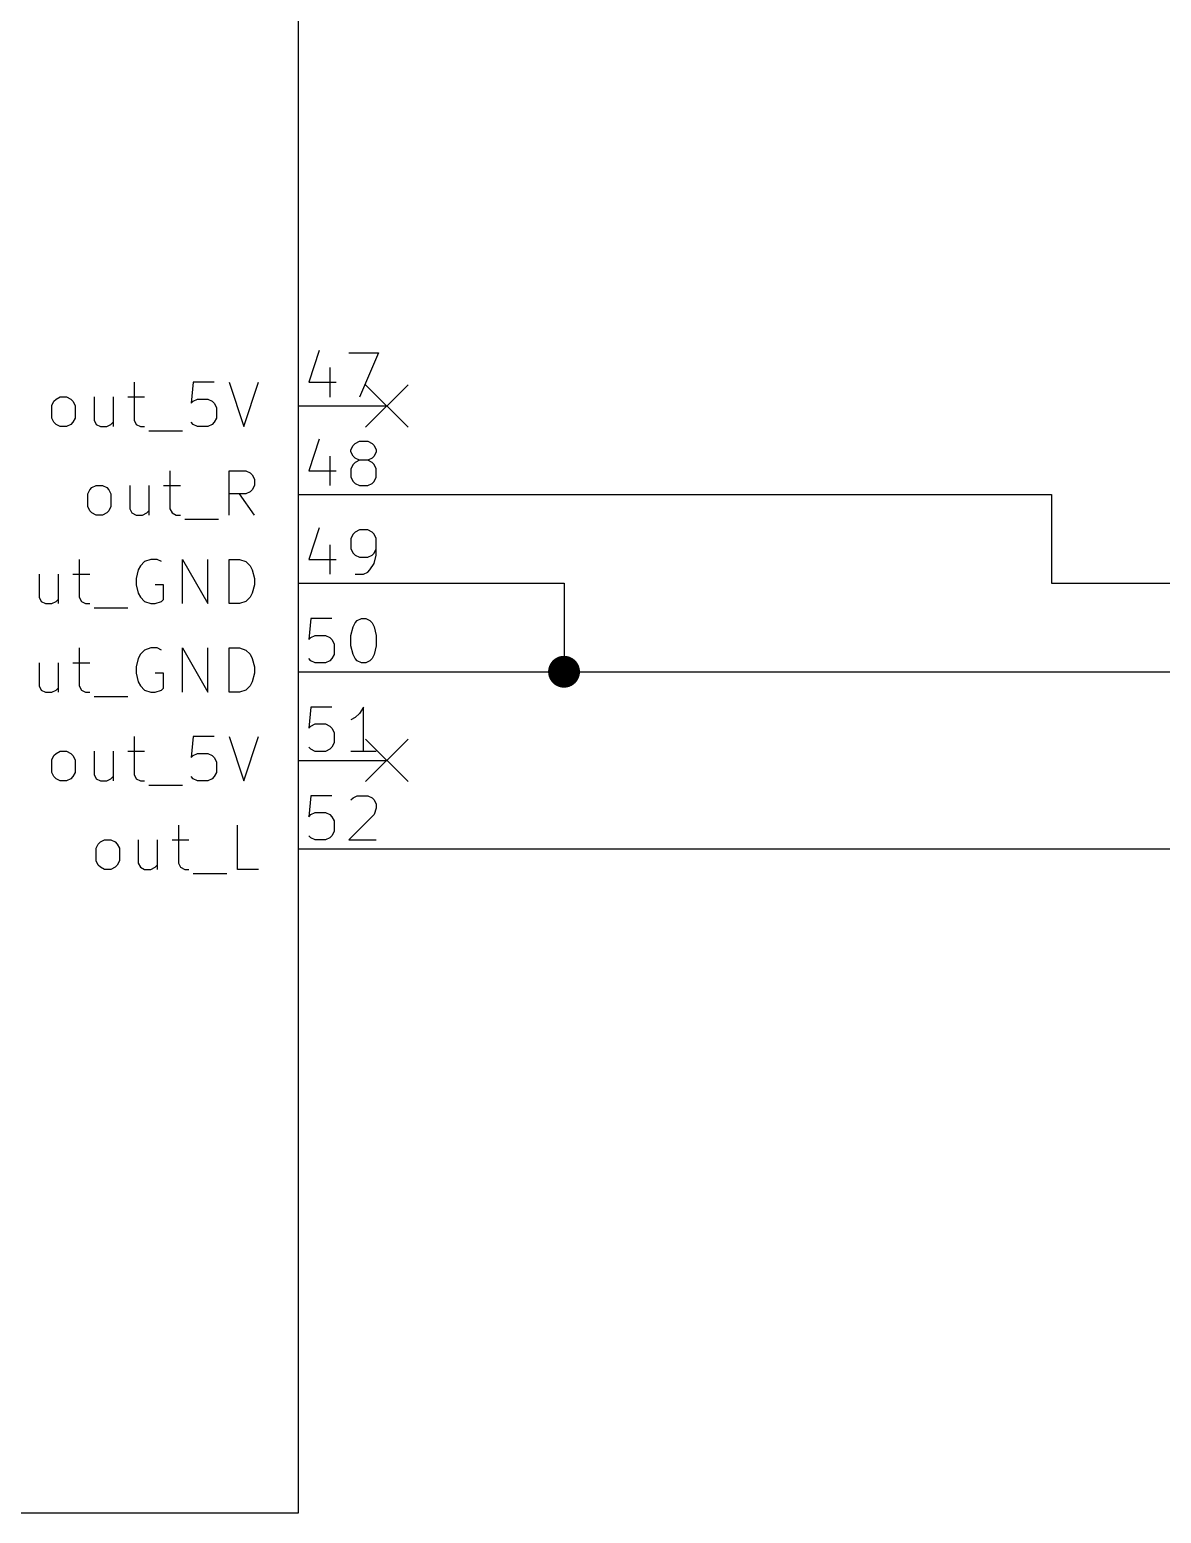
# Model space of a CAD drawing. Extents: x 0.4 to 11.3, y -7.9 to -0.4.
# Drawn here: x 7.647 to 8.924, y -5.75 to -4.075 of the extents above; entities that cross this region are included whole.
import ezdxf

# ---------------------------------------------------------------- set-up
doc = ezdxf.new("R2010")
doc.units = 0
doc.header["$MEASUREMENT"] = 0
for name, color, linetype in [('BLUE2', 5, 'CONTINUOUS'), ('CYAN2', 4, 'CONTINUOUS'), ('GREEN3', 91, 'CONTINUOUS'), ('LYELLOW', 51, 'CONTINUOUS'), ('RED2', 1, 'CONTINUOUS'), ('RED3', 11, 'CONTINUOUS')]:
    doc.layers.add(name, color=color, linetype=linetype)

msp = doc.modelspace()

# ---------------------------------------------------------------- linework, layer by layer
at = {"layer": 'BLUE2', "linetype": 'CONTINUOUS'}
for p, q in [((8.026, -4.476), (8.074, -4.524)), ((8.074, -4.476), (8.026, -4.524)), ((8.026, -4.876), (8.074, -4.924)), ((8.074, -4.876), (8.026, -4.924))]:
    msp.add_line(p, q, dxfattribs=at)
at = {"layer": 'CYAN2', "linetype": 'CONTINUOUS'}
for p, q in [((7.76476, -4.47313), (7.76476, -4.51599)), ((7.83143, -4.47313), (7.82905, -4.49694)), ((7.85524, -4.47313), (7.83143, -4.47313)), ((7.8719, -4.47313), (7.88857, -4.52313)), ((7.88857, -4.52313), (7.90524, -4.47313)), ((7.67191, -4.49932), (7.67429, -4.49456)), ((7.67191, -4.51361), (7.67191, -4.49932)), ((7.67429, -4.49456), (7.67667, -4.49218)), ((7.67667, -4.49218), (7.68143, -4.4898)), ((7.68143, -4.4898), (7.68857, -4.4898)), ((7.68857, -4.4898), (7.69333, -4.49218)), ((7.69333, -4.49218), (7.69572, -4.49456)), ((7.69572, -4.49456), (7.6981, -4.49932)), ((7.6981, -4.49932), (7.6981, -4.51361)), ((7.71952, -4.4898), (7.71952, -4.51599)), ((7.74095, -4.4898), (7.74095, -4.52313)), ((7.75762, -4.4898), (7.77667, -4.4898)), ((7.82905, -4.49694), (7.83143, -4.49456)), ((7.83143, -4.49456), (7.83619, -4.49218)), ((7.83619, -4.49218), (7.84809, -4.49218)), ((7.84809, -4.49218), (7.85285, -4.49456)), ((7.85285, -4.49456), (7.85524, -4.49694)), ((7.85524, -4.49694), (7.85762, -4.5017)), ((7.85762, -4.5017), (7.85762, -4.51361)), ((7.67429, -4.51837), (7.67191, -4.51361)), ((7.67667, -4.52075), (7.67429, -4.51837)), ((7.68143, -4.52313), (7.67667, -4.52075)), ((7.69333, -4.52075), (7.68857, -4.52313)), ((7.69572, -4.51837), (7.69333, -4.52075)), ((7.6981, -4.51361), (7.69572, -4.51837)), ((7.71952, -4.51599), (7.72191, -4.52075)), ((7.72191, -4.52075), (7.72667, -4.52313)), ((7.73381, -4.52313), (7.73857, -4.52075)), ((7.73857, -4.52075), (7.74095, -4.51837)), ((7.76476, -4.51599), (7.76714, -4.52075)), ((7.76714, -4.52075), (7.77191, -4.52313)), ((7.83143, -4.52075), (7.82905, -4.51837)), ((7.83619, -4.52313), (7.83143, -4.52075)), ((7.85285, -4.52075), (7.84809, -4.52313)), ((7.85524, -4.51837), (7.85285, -4.52075)), ((7.85762, -4.51361), (7.85524, -4.51837)), ((7.68857, -4.52313), (7.68143, -4.52313)), ((7.72667, -4.52313), (7.73381, -4.52313)), ((7.77191, -4.52313), (7.77667, -4.52313)), ((7.78143, -4.52789), (7.81952, -4.52789)), ((7.84809, -4.52313), (7.83619, -4.52313)), ((7.80524, -4.57313), (7.80524, -4.61599)), ((7.8719, -4.62313), (7.8719, -4.57313)), ((7.8719, -4.57313), (7.89095, -4.57313)), ((7.89095, -4.57313), (7.89571, -4.57551)), ((7.89571, -4.57551), (7.89809, -4.57789)), ((7.89809, -4.57789), (7.90047, -4.58265)), ((7.90047, -4.58265), (7.90047, -4.5898)), ((7.71239, -4.59932), (7.71476, -4.59456)), ((7.71239, -4.61361), (7.71239, -4.59932)), ((7.71476, -4.59456), (7.71715, -4.59218)), ((7.71715, -4.59218), (7.72191, -4.5898)), ((7.72191, -4.5898), (7.72905, -4.5898)), ((7.72905, -4.5898), (7.73381, -4.59218)), ((7.73381, -4.59218), (7.73619, -4.59456)), ((7.73619, -4.59456), (7.73857, -4.59932)), ((7.73857, -4.59932), (7.73857, -4.61361)), ((7.76, -4.5898), (7.76, -4.61599)), ((7.78143, -4.5898), (7.78143, -4.62313)), ((7.79809, -4.5898), (7.81714, -4.5898)), ((7.89095, -4.59932), (7.8719, -4.59932)), ((7.90047, -4.62313), (7.88381, -4.59932)), ((7.89571, -4.59694), (7.89095, -4.59932)), ((7.89809, -4.59456), (7.89571, -4.59694)), ((7.90047, -4.5898), (7.89809, -4.59456)), ((7.71476, -4.61837), (7.71239, -4.61361)), ((7.71715, -4.62075), (7.71476, -4.61837)), ((7.72191, -4.62313), (7.71715, -4.62075)), ((7.73381, -4.62075), (7.72905, -4.62313)), ((7.73619, -4.61837), (7.73381, -4.62075)), ((7.73857, -4.61361), (7.73619, -4.61837)), ((7.76, -4.61599), (7.76238, -4.62075)), ((7.76238, -4.62075), (7.76715, -4.62313)), ((7.77429, -4.62313), (7.77905, -4.62075)), ((7.77905, -4.62075), (7.78143, -4.61837)), ((7.80524, -4.61599), (7.80762, -4.62075)), ((7.80762, -4.62075), (7.81238, -4.62313)), ((7.72905, -4.62313), (7.72191, -4.62313)), ((7.76715, -4.62313), (7.77429, -4.62313)), ((7.81238, -4.62313), (7.81714, -4.62313)), ((7.82191, -4.62789), (7.86, -4.62789)), ((7.70285, -4.67313), (7.70285, -4.71599)), ((7.76952, -4.68504), (7.76714, -4.69456)), ((7.7719, -4.68028), (7.76952, -4.68504)), ((7.77667, -4.67551), (7.7719, -4.68028)), ((7.78381, -4.67313), (7.77667, -4.67551)), ((7.79095, -4.67313), (7.78381, -4.67313)), ((7.79571, -4.67551), (7.79095, -4.67313)), ((7.81952, -4.72313), (7.81952, -4.67313)), ((7.81952, -4.67313), (7.84809, -4.72313)), ((7.84809, -4.72313), (7.84809, -4.67313)), ((7.8719, -4.72313), (7.8719, -4.67313)), ((7.8719, -4.67313), (7.88381, -4.67313)), ((7.88381, -4.67313), (7.89095, -4.67551)), ((7.89095, -4.67551), (7.89571, -4.68028)), ((7.89571, -4.68028), (7.89809, -4.68504)), ((7.89809, -4.68504), (7.90047, -4.69456)), ((7.65762, -4.6898), (7.65762, -4.71599)), ((7.67905, -4.6898), (7.67905, -4.72313)), ((7.69571, -4.6898), (7.71476, -4.6898)), ((7.76714, -4.69456), (7.76714, -4.7017)), ((7.76714, -4.7017), (7.76952, -4.71122)), ((7.79809, -4.7017), (7.78857, -4.7017)), ((7.79809, -4.71837), (7.79809, -4.7017)), ((7.90047, -4.7017), (7.89809, -4.71122)), ((7.90047, -4.69456), (7.90047, -4.7017)), ((7.65762, -4.71599), (7.66, -4.72075)), ((7.66, -4.72075), (7.66476, -4.72313)), ((7.67191, -4.72313), (7.67667, -4.72075)), ((7.67667, -4.72075), (7.67905, -4.71837)), ((7.70285, -4.71599), (7.70524, -4.72075)), ((7.70524, -4.72075), (7.71, -4.72313)), ((7.76952, -4.71122), (7.7719, -4.71599)), ((7.7719, -4.71599), (7.77667, -4.72075)), ((7.77667, -4.72075), (7.78381, -4.72313)), ((7.78857, -4.72313), (7.79571, -4.72075)), ((7.79571, -4.72075), (7.79809, -4.71837)), ((7.89095, -4.72075), (7.88381, -4.72313)), ((7.89571, -4.71599), (7.89095, -4.72075)), ((7.89809, -4.71122), (7.89571, -4.71599)), ((7.66476, -4.72313), (7.67191, -4.72313)), ((7.71, -4.72313), (7.71476, -4.72313)), ((7.71952, -4.72789), (7.75762, -4.72789)), ((7.78381, -4.72313), (7.78857, -4.72313)), ((7.88381, -4.72313), (7.8719, -4.72313)), ((7.70285, -4.77313), (7.70285, -4.81599)), ((7.78381, -4.77313), (7.77667, -4.77551)), ((7.79095, -4.77313), (7.78381, -4.77313)), ((7.79571, -4.77551), (7.79095, -4.77313)), ((7.81952, -4.82313), (7.81952, -4.77313)), ((7.81952, -4.77313), (7.84809, -4.82313)), ((7.84809, -4.82313), (7.84809, -4.77313)), ((7.8719, -4.82313), (7.8719, -4.77313)), ((7.8719, -4.77313), (7.88381, -4.77313)), ((7.88381, -4.77313), (7.89095, -4.77551)), ((7.65762, -4.7898), (7.65762, -4.81599)), ((7.67905, -4.7898), (7.67905, -4.82313)), ((7.69571, -4.7898), (7.71476, -4.7898)), ((7.76952, -4.78504), (7.76714, -4.79456)), ((7.7719, -4.78028), (7.76952, -4.78504)), ((7.77667, -4.77551), (7.7719, -4.78028)), ((7.89095, -4.77551), (7.89571, -4.78028)), ((7.89571, -4.78028), (7.89809, -4.78504)), ((7.89809, -4.78504), (7.90047, -4.79456)), ((7.76714, -4.79456), (7.76714, -4.8017)), ((7.76714, -4.8017), (7.76952, -4.81122)), ((7.79809, -4.8017), (7.78857, -4.8017)), ((7.79809, -4.81837), (7.79809, -4.8017)), ((7.90047, -4.8017), (7.89809, -4.81122)), ((7.90047, -4.79456), (7.90047, -4.8017)), ((7.65762, -4.81599), (7.66, -4.82075)), ((7.66, -4.82075), (7.66476, -4.82313)), ((7.66476, -4.82313), (7.67191, -4.82313)), ((7.67191, -4.82313), (7.67667, -4.82075)), ((7.67667, -4.82075), (7.67905, -4.81837)), ((7.70285, -4.81599), (7.70524, -4.82075)), ((7.70524, -4.82075), (7.71, -4.82313)), ((7.71, -4.82313), (7.71476, -4.82313)), ((7.76952, -4.81122), (7.7719, -4.81599)), ((7.7719, -4.81599), (7.77667, -4.82075)), ((7.77667, -4.82075), (7.78381, -4.82313)), ((7.78381, -4.82313), (7.78857, -4.82313)), ((7.78857, -4.82313), (7.79571, -4.82075)), ((7.79571, -4.82075), (7.79809, -4.81837)), ((7.88381, -4.82313), (7.8719, -4.82313)), ((7.89095, -4.82075), (7.88381, -4.82313)), ((7.89571, -4.81599), (7.89095, -4.82075)), ((7.89809, -4.81122), (7.89571, -4.81599)), ((7.71952, -4.82789), (7.75762, -4.82789)), ((7.76476, -4.87313), (7.76476, -4.91599)), ((7.83143, -4.87313), (7.82905, -4.89694)), ((7.85524, -4.87313), (7.83143, -4.87313)), ((7.8719, -4.87313), (7.88857, -4.92313)), ((7.88857, -4.92313), (7.90524, -4.87313)), ((7.67667, -4.89218), (7.68143, -4.8898)), ((7.68143, -4.8898), (7.68857, -4.8898)), ((7.68857, -4.8898), (7.69333, -4.89218)), ((7.71952, -4.8898), (7.71952, -4.91599)), ((7.74095, -4.8898), (7.74095, -4.92313)), ((7.75762, -4.8898), (7.77667, -4.8898)), ((7.67191, -4.89932), (7.67429, -4.89456)), ((7.67191, -4.91361), (7.67191, -4.89932)), ((7.67429, -4.89456), (7.67667, -4.89218)), ((7.69333, -4.89218), (7.69572, -4.89456)), ((7.69572, -4.89456), (7.6981, -4.89932)), ((7.6981, -4.89932), (7.6981, -4.91361)), ((7.82905, -4.89694), (7.83143, -4.89456)), ((7.83143, -4.89456), (7.83619, -4.89218)), ((7.83619, -4.89218), (7.84809, -4.89218)), ((7.84809, -4.89218), (7.85285, -4.89456)), ((7.85285, -4.89456), (7.85524, -4.89694)), ((7.85524, -4.89694), (7.85762, -4.9017)), ((7.85762, -4.9017), (7.85762, -4.91361)), ((7.67429, -4.91837), (7.67191, -4.91361)), ((7.67667, -4.92075), (7.67429, -4.91837)), ((7.68143, -4.92313), (7.67667, -4.92075)), ((7.68857, -4.92313), (7.68143, -4.92313)), ((7.69333, -4.92075), (7.68857, -4.92313)), ((7.69572, -4.91837), (7.69333, -4.92075)), ((7.6981, -4.91361), (7.69572, -4.91837)), ((7.71952, -4.91599), (7.72191, -4.92075)), ((7.72191, -4.92075), (7.72667, -4.92313)), ((7.72667, -4.92313), (7.73381, -4.92313)), ((7.73381, -4.92313), (7.73857, -4.92075)), ((7.73857, -4.92075), (7.74095, -4.91837)), ((7.76476, -4.91599), (7.76714, -4.92075)), ((7.76714, -4.92075), (7.77191, -4.92313)), ((7.77191, -4.92313), (7.77667, -4.92313)), ((7.83143, -4.92075), (7.82905, -4.91837)), ((7.83619, -4.92313), (7.83143, -4.92075)), ((7.84809, -4.92313), (7.83619, -4.92313)), ((7.85285, -4.92075), (7.84809, -4.92313)), ((7.85524, -4.91837), (7.85285, -4.92075)), ((7.85762, -4.91361), (7.85524, -4.91837)), ((7.78143, -4.92789), (7.81952, -4.92789)), ((7.81476, -4.97313), (7.81476, -5.01599)), ((7.88143, -5.02313), (7.88143, -4.97313)), ((7.72667, -4.99218), (7.73143, -4.9898)), ((7.73143, -4.9898), (7.73857, -4.9898)), ((7.73857, -4.9898), (7.74333, -4.99218)), ((7.76952, -4.9898), (7.76952, -5.01599)), ((7.79095, -4.9898), (7.79095, -5.02313)), ((7.80762, -4.9898), (7.82667, -4.9898)), ((7.72191, -4.99932), (7.72429, -4.99456)), ((7.72191, -5.01361), (7.72191, -4.99932)), ((7.72429, -4.99456), (7.72667, -4.99218)), ((7.74333, -4.99218), (7.74572, -4.99456)), ((7.74572, -4.99456), (7.7481, -4.99932)), ((7.7481, -4.99932), (7.7481, -5.01361)), ((7.72429, -5.01837), (7.72191, -5.01361)), ((7.72667, -5.02075), (7.72429, -5.01837)), ((7.73143, -5.02313), (7.72667, -5.02075)), ((7.73857, -5.02313), (7.73143, -5.02313)), ((7.74333, -5.02075), (7.73857, -5.02313)), ((7.74572, -5.01837), (7.74333, -5.02075)), ((7.7481, -5.01361), (7.74572, -5.01837)), ((7.76952, -5.01599), (7.77191, -5.02075)), ((7.77191, -5.02075), (7.77667, -5.02313)), ((7.77667, -5.02313), (7.78381, -5.02313)), ((7.78381, -5.02313), (7.78857, -5.02075)), ((7.78857, -5.02075), (7.79095, -5.01837)), ((7.81476, -5.01599), (7.81714, -5.02075)), ((7.81714, -5.02075), (7.82191, -5.02313)), ((7.82191, -5.02313), (7.82667, -5.02313)), ((7.90524, -5.02313), (7.88143, -5.02313)), ((7.83143, -5.02789), (7.86952, -5.02789))]:
    msp.add_line(p, q, dxfattribs=at)
at = {"layer": 'GREEN3', "linetype": 'CONTINUOUS'}
for p, q in [((8.05, -4.6), (8.8, -4.6)), ((8.8, -4.6), (8.8, -4.7)), ((8.05, -4.7), (8.25, -4.7)), ((8.25, -4.7), (8.25, -4.8)), ((8.8, -4.7), (10.45, -4.7)), ((8.05, -4.8), (8.25, -4.8)), ((8.25, -4.8), (9.35, -4.8)), ((8.05, -5), (9.2, -5))]:
    msp.add_line(p, q, dxfattribs=at)
at = {"layer": 'GREEN3', "const_width": 0.018}
msp.add_lwpolyline([(8.241, -4.8, 1), (8.259, -4.8, 1)], format="xyb", close=True, dxfattribs=at)
at = {"layer": 'LYELLOW', "linetype": 'CONTINUOUS'}
for p, q in [((7.95, -1.95), (7.95, -5.75)), ((7.95, -5.75), (6.55, -5.75))]:
    msp.add_line(p, q, dxfattribs=at)
at = {"layer": 'RED2', "linetype": 'CONTINUOUS'}
for p, q in [((7.95, -1.95), (7.95, -5.75)), ((7.95, -4.5), (8.05, -4.5)), ((7.95, -4.6), (8.05, -4.6)), ((7.95, -4.7), (8.05, -4.7)), ((7.95, -4.8), (8.05, -4.8)), ((7.95, -4.9), (8.05, -4.9)), ((7.95, -5), (8.05, -5)), ((7.95, -5.75), (6.55, -5.75))]:
    msp.add_line(p, q, dxfattribs=at)
at = {"layer": 'RED3', "linetype": 'CONTINUOUS'}
for p, q in [((7.97381, -4.4375), (7.96191, -4.47321)), ((8.00714, -4.43988), (8.04047, -4.43988)), ((8.04047, -4.43988), (8.01905, -4.48988)), ((7.98571, -4.45655), (7.98571, -4.48988)), ((7.96191, -4.47321), (7.99285, -4.47321)), ((7.97381, -4.5375), (7.96191, -4.57321)), ((8.00952, -4.5494), (8.0119, -4.54464)), ((8.00952, -4.55178), (8.00952, -4.5494)), ((8.0119, -4.55655), (8.00952, -4.55178)), ((8.0119, -4.54464), (8.01428, -4.54226)), ((8.01428, -4.54226), (8.01905, -4.53988)), ((8.01905, -4.53988), (8.02857, -4.53988)), ((8.02857, -4.53988), (8.03333, -4.54226)), ((8.03333, -4.54226), (8.03571, -4.54464)), ((8.03571, -4.54464), (8.03809, -4.5494)), ((8.03809, -4.55178), (8.03571, -4.55655)), ((8.03809, -4.5494), (8.03809, -4.55178)), ((7.98571, -4.55655), (7.98571, -4.58988)), ((8.0119, -4.56607), (8.00952, -4.57083)), ((8.00952, -4.57083), (8.00952, -4.58035)), ((8.01428, -4.55893), (8.0119, -4.55655)), ((8.01428, -4.56369), (8.0119, -4.56607)), ((8.01905, -4.56131), (8.01428, -4.55893)), ((8.01905, -4.56131), (8.01428, -4.56369)), ((8.02857, -4.56131), (8.01905, -4.56131)), ((8.03333, -4.55893), (8.02857, -4.56131)), ((8.03333, -4.56369), (8.02857, -4.56131)), ((8.03571, -4.55655), (8.03333, -4.55893)), ((8.03571, -4.56607), (8.03333, -4.56369)), ((8.03809, -4.57083), (8.03571, -4.56607)), ((8.03809, -4.58035), (8.03809, -4.57083)), ((7.96191, -4.57321), (7.99285, -4.57321)), ((8.00952, -4.58035), (8.0119, -4.58512)), ((8.0119, -4.58512), (8.01428, -4.5875)), ((8.01428, -4.5875), (8.01905, -4.58988)), ((8.02857, -4.58988), (8.03333, -4.5875)), ((8.03333, -4.5875), (8.03571, -4.58512)), ((8.03571, -4.58512), (8.03809, -4.58035)), ((8.01905, -4.58988), (8.02857, -4.58988)), ((7.97381, -4.6375), (7.96191, -4.67321)), ((8.0119, -4.64464), (8.00952, -4.6494)), ((8.00952, -4.6494), (8.00952, -4.66131)), ((8.01428, -4.64226), (8.0119, -4.64464)), ((8.01905, -4.63988), (8.01428, -4.64226)), ((8.02857, -4.63988), (8.01905, -4.63988)), ((8.03333, -4.64226), (8.02857, -4.63988)), ((8.03571, -4.64464), (8.03333, -4.64226)), ((8.03809, -4.6494), (8.03571, -4.64464)), ((8.03809, -4.66845), (8.03809, -4.6494)), ((7.98571, -4.65655), (7.98571, -4.68988)), ((8.00952, -4.66131), (8.0119, -4.66607)), ((8.0119, -4.66607), (8.01428, -4.66845)), ((8.01428, -4.66845), (8.01905, -4.67083)), ((8.01905, -4.67083), (8.02857, -4.67083)), ((8.02857, -4.67083), (8.03333, -4.66845)), ((8.03333, -4.66845), (8.03571, -4.66607)), ((8.03571, -4.66607), (8.03809, -4.66131)), ((8.03571, -4.67797), (8.03809, -4.66845)), ((7.96191, -4.67321), (7.99285, -4.67321)), ((8.02381, -4.68988), (8.02857, -4.6875)), ((8.02857, -4.6875), (8.03095, -4.68512)), ((8.03095, -4.68512), (8.03571, -4.67797)), ((8.01428, -4.68988), (8.02381, -4.68988)), ((7.96428, -4.73988), (7.96191, -4.76369)), ((7.98809, -4.73988), (7.96428, -4.73988)), ((8.00952, -4.75893), (8.0119, -4.7494)), ((8.0119, -4.7494), (8.01428, -4.74464)), ((8.01428, -4.74464), (8.01667, -4.74226)), ((8.01667, -4.74226), (8.02143, -4.73988)), ((8.02143, -4.73988), (8.02619, -4.73988)), ((8.02619, -4.73988), (8.03095, -4.74226)), ((8.03095, -4.74226), (8.03333, -4.74464)), ((8.03333, -4.74464), (8.03571, -4.7494)), ((8.03571, -4.7494), (8.03809, -4.75893)), ((7.96191, -4.76369), (7.96428, -4.76131)), ((7.96428, -4.76131), (7.96905, -4.75893)), ((7.96905, -4.75893), (7.98095, -4.75893)), ((7.98095, -4.75893), (7.98571, -4.76131)), ((7.98571, -4.76131), (7.98809, -4.76369)), ((7.98809, -4.76369), (7.99048, -4.76845)), ((7.99048, -4.76845), (7.99048, -4.78035)), ((8.00952, -4.77083), (8.00952, -4.75893)), ((8.0119, -4.78035), (8.00952, -4.77083)), ((8.03809, -4.77083), (8.03571, -4.78035)), ((8.03809, -4.75893), (8.03809, -4.77083)), ((7.96428, -4.7875), (7.96191, -4.78512)), ((7.96905, -4.78988), (7.96428, -4.7875)), ((7.98095, -4.78988), (7.96905, -4.78988)), ((7.98571, -4.7875), (7.98095, -4.78988)), ((7.98809, -4.78512), (7.98571, -4.7875)), ((7.99048, -4.78035), (7.98809, -4.78512)), ((8.01428, -4.78512), (8.0119, -4.78035)), ((8.01667, -4.7875), (8.01428, -4.78512)), ((8.02143, -4.78988), (8.01667, -4.7875)), ((8.02619, -4.78988), (8.02143, -4.78988)), ((8.03095, -4.7875), (8.02619, -4.78988)), ((8.03333, -4.78512), (8.03095, -4.7875)), ((8.03571, -4.78035), (8.03333, -4.78512)), ((7.96428, -4.83988), (7.96191, -4.86369)), ((7.98809, -4.83988), (7.96428, -4.83988)), ((8.02381, -4.83988), (8.01905, -4.84702)), ((8.02381, -4.88988), (8.02381, -4.83988)), ((8.01428, -4.85178), (8.00952, -4.85417)), ((8.01905, -4.84702), (8.01428, -4.85178)), ((7.96191, -4.86369), (7.96428, -4.86131)), ((7.96428, -4.86131), (7.96905, -4.85893)), ((7.96905, -4.85893), (7.98095, -4.85893)), ((7.98095, -4.85893), (7.98571, -4.86131)), ((7.98571, -4.86131), (7.98809, -4.86369)), ((7.98809, -4.86369), (7.99048, -4.86845)), ((7.99048, -4.86845), (7.99048, -4.88035)), ((7.96428, -4.8875), (7.96191, -4.88512)), ((7.96905, -4.88988), (7.96428, -4.8875)), ((7.98095, -4.88988), (7.96905, -4.88988)), ((7.98571, -4.8875), (7.98095, -4.88988)), ((7.98809, -4.88512), (7.98571, -4.8875)), ((7.99048, -4.88035), (7.98809, -4.88512)), ((8.03809, -4.88988), (8.00952, -4.88988)), ((7.96428, -4.93988), (7.96191, -4.96369)), ((7.98809, -4.93988), (7.96428, -4.93988)), ((8.0119, -4.94226), (8.01667, -4.93988)), ((8.01667, -4.93988), (8.02857, -4.93988)), ((8.02857, -4.93988), (8.03333, -4.94226)), ((8.00952, -4.94464), (8.0119, -4.94226)), ((8.03333, -4.94226), (8.03571, -4.94464)), ((8.03571, -4.94464), (8.03809, -4.9494)), ((8.03809, -4.95417), (8.03571, -4.96131)), ((8.03809, -4.9494), (8.03809, -4.95417)), ((7.96191, -4.96369), (7.96428, -4.96131)), ((7.96428, -4.96131), (7.96905, -4.95893)), ((7.96905, -4.95893), (7.98095, -4.95893)), ((7.98095, -4.95893), (7.98571, -4.96131)), ((7.98571, -4.96131), (7.98809, -4.96369)), ((7.98809, -4.96369), (7.99048, -4.96845)), ((7.99048, -4.96845), (7.99048, -4.98035)), ((8.03571, -4.96131), (8.00714, -4.98988)), ((7.96428, -4.9875), (7.96191, -4.98512)), ((7.96905, -4.98988), (7.96428, -4.9875)), ((7.98095, -4.98988), (7.96905, -4.98988)), ((7.98571, -4.9875), (7.98095, -4.98988)), ((7.98809, -4.98512), (7.98571, -4.9875)), ((7.99048, -4.98035), (7.98809, -4.98512)), ((8.00714, -4.98988), (8.03809, -4.98988))]:
    msp.add_line(p, q, dxfattribs=at)

doc.saveas('drawing.dxf')
